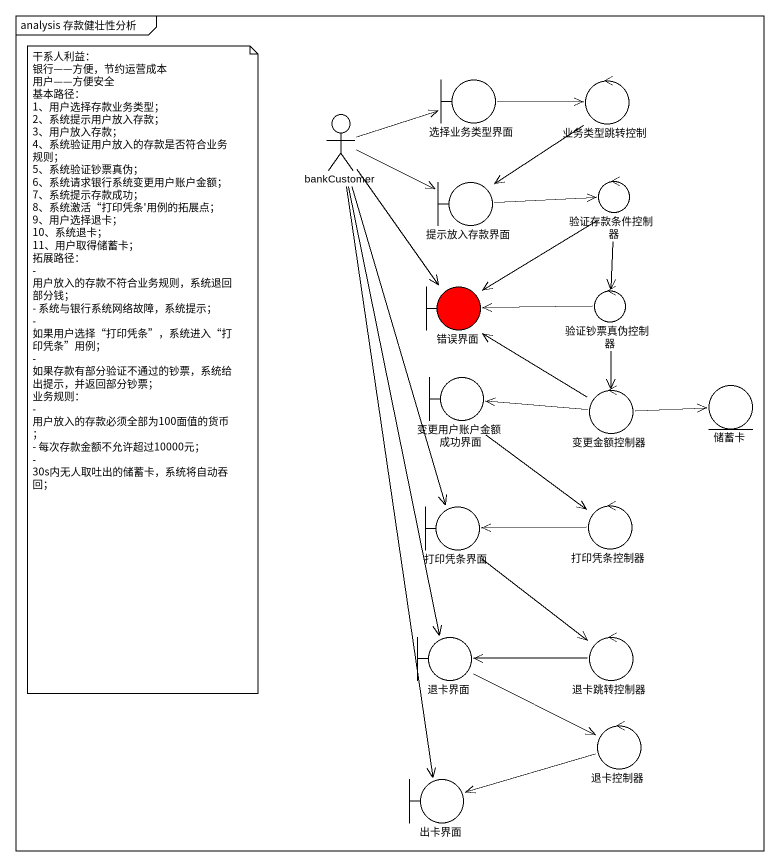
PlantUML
@startuml
mainframe analysis 存款健壮性分析
boundary 选择业务类型界面
control 业务类型跳转控制
actor bankCustomer
boundary 提示放入存款界面
control 验证存款条件控制器
boundary 错误界面 #FF0000
control 验证钞票真伪控制器
boundary 变更用户账户金额成功界面
control 变更金额控制器
entity 储蓄卡
boundary 打印凭条界面
control 打印凭条控制器
boundary 退卡界面
control 退卡跳转控制器
control 退卡控制器
boundary 出卡界面
选择业务类型界面 -right-> 业务类型跳转控制
业务类型跳转控制 --> 提示放入存款界面
bankCustomer -right-> 选择业务类型界面
bankCustomer -right-> 提示放入存款界面
bankCustomer --> 错误界面
bankCustomer --> 打印凭条界面
bankCustomer --> 退卡界面
bankCustomer --> 出卡界面
提示放入存款界面 -right-> 验证存款条件控制器
验证存款条件控制器 --> 错误界面
验证存款条件控制器 --> 验证钞票真伪控制器
验证钞票真伪控制器 -left-> 错误界面
验证钞票真伪控制器 --> 变更金额控制器
变更用户账户金额成功界面 --> 打印凭条控制器
变更金额控制器 -up-> 错误界面
变更金额控制器 -left-> 变更用户账户金额成功界面
变更金额控制器 -right-> 储蓄卡
打印凭条界面 --> 退卡跳转控制器
打印凭条控制器 -left-> 打印凭条界面
退卡界面 -right-> 退卡控制器
退卡跳转控制器 -left-> 退卡界面
退卡控制器 -left-> 出卡界面
note as N1
  干系人利益：
  银行——方便，节约运营成本
  用户——方便安全
  基本路径：
  1、用户选择存款业务类型；
  2、系统提示用户放入存款；
  3、用户放入存款；
  4、系统验证用户放入的存款是否符合业务规则；
  5、系统验证钞票真伪；
  6、系统请求银行系统变更用户账户金额；
  7、系统提示存款成功；
  8、系统激活“打印凭条'用例的拓展点；
  9、用户选择退卡；
  10、系统退卡；
  11、用户取得储蓄卡；
  拓展路径：
  - 用户放入的存款不符合业务规则，系统退回部分钱；
  - 系统与银行系统网络故障，系统提示；
  - 如果用户选择“打印凭条”，系统进入“打印凭条”用例；
  - 如果存款有部分验证不通过的钞票，系统给出提示，并返回部分钞票；
  业务规则：
  - 用户放入的存款必须全部为100面值的货币；
  - 每次存款金额不允许超过10000元；
  - 30s内无人取吐出的储蓄卡，系统将自动吞回；
end note
@enduml
